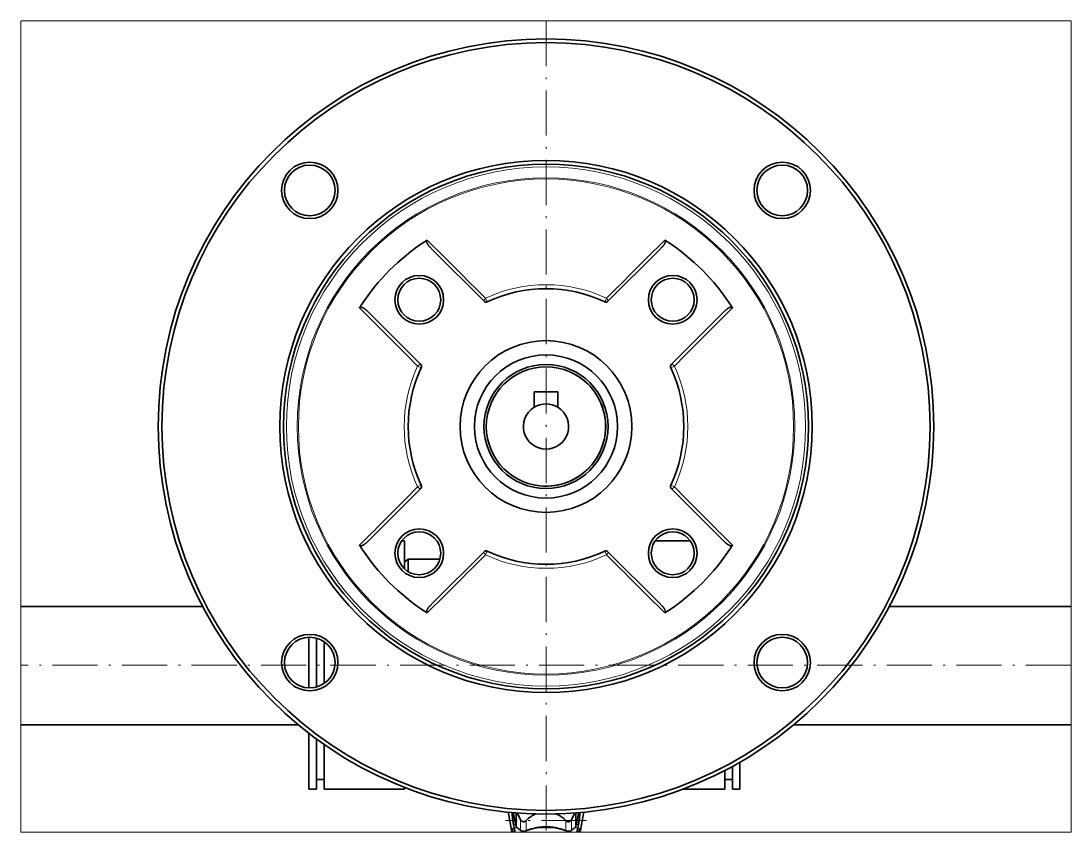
# Paper-space layout 'Sheet.1' of a CAD drawing. Header units: millimetres. Extents: x 0 to 279, y 0 to 216.
# The model-space entities are those that its viewports show. They can reach past a viewport. Long polylines and large blocks are cut down to what shows.
import ezdxf

# ---------------------------------------------------------------- set-up
doc = ezdxf.new("R2010")
doc.units = ezdxf.units.MM
doc.linetypes.add('DASHDOT', pattern=[18.5, 12, -3, 0.5, -3])
doc.layers.get('0').update_dxf_attribs({"lineweight": 13})

# ---------------------------------------------------------------- blocks, each defined once
blk = doc.blocks.new('BLOCK1')
at = {"color": 7, "linetype": 'DASHDOT', "lineweight": 13}
blk.add_line((0, 312.7), (0, -98.66), dxfattribs=at)
blk = doc.blocks.new('BLOCK3')
at = {"color": 7, "lineweight": 35}
for p, q in [((-30.13, 193.82), (-30.85, 194.54)), ((-30.13, 193.82), (-16.49, 180.17)), ((30.13, 193.82), (16.49, 180.17)), ((30.13, 193.82), (30.85, 194.54)), ((-46.98, 176.97), (-47.7, 177.69)), ((-46.98, 176.97), (-33.34, 163.33)), ((46.98, 176.97), (33.34, 163.33)), ((46.98, 176.97), (47.7, 177.69)), ((-3.18, 156.05), (3.17, 156.05)), ((-3.18, 156.05), (-3.18, 151.97)), ((3.17, 151.97), (3.17, 156.05)), ((-46.98, 116.7), (-33.34, 130.35)), ((46.98, 116.7), (33.34, 130.35)), ((-46.98, 116.7), (-47.7, 115.99)), ((-37.68, 116.36), (-38.43, 116.36)), ((-37.68, 116.36), (-37.68, 108.98)), ((29.03, 116.36), (38.43, 116.36)), ((46.98, 116.7), (47.7, 115.99)), ((-30.13, 99.86), (-16.49, 113.5)), ((30.13, 99.86), (16.49, 113.5)), ((-37.68, 110.73), (-36.71, 111.54)), ((-37.68, 110.73), (-37.68, 108.98)), ((-36.71, 111.54), (-36.71, 108.23)), ((-28.23, 111.54), (-36.71, 111.54)), ((-91.37, 98.89), (-146.85, 98.89)), ((-30.13, 99.86), (-30.85, 99.14)), ((30.13, 99.86), (30.85, 99.14)), ((146.85, 98.89), (91.37, 98.89)), ((-63.08, 90.72), (-63.08, 77.24)), ((-61.07, 77.47), (-61.07, 90.48)), ((-59.07, 78.4), (-59.07, 89.55)), ((-146.85, 67.46), (-65.93, 67.46)), ((65.93, 67.46), (146.85, 67.46)), ((-63.08, 65.18), (-63.08, 54.36)), ((-61.07, 54.36), (-61.07, 63.66)), ((-59.07, 54.36), (-59.07, 62.23)), ((49.62, 56.36), (49.62, 50.32)), ((51.62, 50.32), (51.62, 57.49)), ((-63.08, 54.36), (-63.08, 50.32)), ((-61.07, 50.32), (-61.07, 54.36)), ((-59.07, 50.32), (-59.07, 54.36)), ((47.61, 55.29), (47.61, 50.32)), ((-61.07, 50.32), (-63.08, 50.32)), ((-61.07, 52.86), (-59.07, 52.86)), ((-37.68, 50.32), (-59.07, 50.32)), ((-37.68, 50.78), (-37.68, 50.32)), ((36.49, 50.32), (47.61, 50.32)), ((49.62, 52.86), (47.61, 52.86)), ((49.62, 50.32), (51.62, 50.32)), ((-9.94, 44.13), (-9.94, 43.82)), ((-9.94, 43.82), (-8.99, 38.02)), ((-8.99, 43.65), (-8.99, 44.04)), ((-8.99, 43.54), (-8.99, 43.65)), ((-8.65, 43.79), (-8.69, 44.02)), ((-8.48, 42.87), (-8.65, 43.79)), ((-7.94, 43.96), (-7.94, 40.39)), ((7.94, 43.96), (7.94, 40.39)), ((8.48, 42.87), (8.65, 43.79)), ((8.65, 43.79), (8.69, 44.02)), ((8.99, 43.65), (8.99, 44.04)), ((9.94, 43.82), (8.99, 38.02)), ((8.99, 43.54), (8.99, 43.65)), ((9.94, 44.13), (9.94, 43.82)), ((-8.48, 39.99), (-8.65, 40.92)), ((8.48, 39.99), (8.65, 40.92)), ((-8.99, 38.02), (-8.99, 38.02)), ((-8.48, 37.34), (-8.65, 38.37)), ((8.48, 37.34), (8.65, 38.37)), ((8.99, 38.02), (8.99, 38.02))]:
    blk.add_line(p, q, dxfattribs=at)
at = {"color": 7, "lineweight": 13}
for p, q in [((-16.08, 180.99), (-15.63, 180.02)), ((16.08, 180.99), (15.63, 180.02)), ((-34.16, 162.92), (-33.19, 162.46)), ((34.16, 162.92), (33.19, 162.46)), ((-34.16, 130.75), (-33.19, 131.21)), ((34.16, 130.75), (33.19, 131.21)), ((-16.08, 112.68), (-15.63, 113.65)), ((16.08, 112.68), (15.63, 113.65)), ((-8.99, 43.65), (-8.62, 43.65)), ((-6.82, 42.24), (-6.82, 39.32)), ((-5.29, 41.94), (-5.29, 39.22)), ((5.29, 41.94), (5.29, 39.22)), ((6.82, 42.24), (6.82, 39.32)), ((8.62, 43.65), (8.99, 43.65)), ((-8.99, 39.79), (-8.94, 39.79)), ((-8.99, 39.33), (-8.83, 39.33)), ((-8.65, 40.92), (-8.07, 40.92)), ((-8.48, 39.99), (-7.56, 39.99)), ((-2.7, 39.99), (2.7, 39.99)), ((7.56, 39.99), (8.48, 39.99)), ((8.07, 40.92), (8.65, 40.92)), ((8.83, 39.33), (8.99, 39.33)), ((8.94, 39.79), (8.99, 39.79))]:
    blk.add_line(p, q, dxfattribs=at)
for points in [[(-31.61, 196.47, 0.000371), (-16.08, 180.99)], [(16.08, 180.99, 0.000371), (31.61, 196.47)], [(-34.16, 162.92, 0.000371), (-49.63, 178.45)], [(49.63, 178.45, 0.000371), (34.16, 162.92)], [(-49.63, 115.23, 0.000371), (-34.16, 130.75)], [(34.16, 130.75, 0.000371), (49.63, 115.23)], [(-16.08, 112.68, 0.000371), (-31.61, 97.21)], [(31.61, 97.21, 0.000371), (16.08, 112.68)]]:
    blk.add_lwpolyline(points, format="xyb", dxfattribs=at)
at = {"color": 7, "lineweight": 35}
for centre, radius in [((0, 146.84), 103.19), ((0, 146.84), 102.19), ((0, 146.84), 70.85), ((-62.86, 209.7), 7.51), ((0, 146.84), 69.85), ((-62.86, 209.7), 6.74), ((62.86, 209.7), 7.51), ((62.86, 209.7), 6.74), ((-33.73, 180.57), 6.48), ((-33.73, 180.57), 5.72), ((33.73, 180.57), 6.48), ((33.73, 180.57), 5.72), ((0, 146.84), 22.86), ((0, 146.84), 19.05), ((0, 146.84), 16.51), ((0, 146.84), 15.88), ((-33.73, 113.11), 6.48), ((-33.73, 113.11), 5.72), ((33.73, 113.11), 6.48), ((33.73, 113.11), 5.72), ((-62.86, 83.98), 7.51), ((-62.86, 83.98), 6.74), ((62.86, 83.98), 7.51), ((62.86, 83.98), 6.74)]:
    blk.add_circle(centre, radius, dxfattribs=at)
at = {"color": 7, "lineweight": 13}
for radius in [69.09, 66.2, 65.89]:
    blk.add_circle((0, 146.84), radius, dxfattribs=at)
at = {"color": 7, "lineweight": 35}
for centre, radius, start, end in [((0, 146.84), 58.84, 123.3198, 146.6802), ((-0.33, 147.34), 58.24, 122.4886, 123.3229), ((0.33, 147.34), 58.24, 56.6772, 57.5114), ((0, 146.84), 58.84, 33.3198, 56.6802), ((0, 146.84), 36.68, 64.7859, 115.2141), ((-0.5, 147.17), 58.24, 146.6772, 147.5114), ((-15.95, 180.71), 0.762, 225, 295.2141), ((15.95, 180.71), 0.762, 244.7859, 315), ((0.5, 147.17), 58.24, 32.4886, 33.3229), ((0, 146.84), 36.68, 154.7859, 205.2141), ((-33.88, 162.79), 0.762, 334.7859, 45), ((33.88, 162.79), 0.762, 135, 205.2141), ((0, 146.84), 36.68, 334.7859, 25.2141), ((0, 146.84), 15.88, 241.3521, 61.3521), ((0, 146.84), 6.03, 121.7569, 58.2431), ((0, 146.84), 6.03, 58.2431, 121.7569), ((-33.88, 130.89), 0.762, 315, 25.2141), ((33.88, 130.89), 0.762, 154.7859, 225), ((-0.5, 146.51), 58.24, 212.4886, 213.3229), ((0.5, 146.51), 58.24, 326.6772, 327.5114), ((0, 146.84), 58.84, 213.3198, 236.6802), ((-15.95, 112.96), 0.762, 64.7859, 135), ((0, 146.84), 36.68, 244.7859, 295.2141), ((15.95, 112.96), 0.762, 45, 115.2141), ((0, 146.84), 58.84, 303.3198, 326.6802), ((-0.33, 146.33), 58.24, 236.6772, 237.5114), ((0.33, 146.33), 58.24, 302.4886, 303.3229), ((-34.67, 28.66), 30.98, 25.9957, 29.5484), ((-0.36, 37.32), 6.76, 109.7512, 136.9), ((0.36, 37.32), 6.76, 43.0999, 70.2491), ((34.67, 28.66), 30.98, 150.4515, 154.0043), ((9.53, 39.56), 18.52, 179.2974, 180.7028), ((-107.74, 21.39), 101, 8.8052, 10.6127), ((107.74, 21.39), 100.99, 169.3873, 171.1948), ((-9.53, 39.56), 18.52, 359.2974, 0.7028), ((-122.42, 17.75), 115.22, 9.1204, 10.1293), ((122.39, 17.76), 115.2, 169.8706, 170.8797), ((122.42, 17.75), 115.23, 169.8708, 170.8796)]:
    blk.add_arc(centre, radius, start, end, dxfattribs=at)
at = {"color": 7, "lineweight": 13}
for start, end in [(64.7859, 115.2141), (154.7859, 205.2141), (334.7859, 25.2141), (244.7859, 295.2141)]:
    blk.add_arc((0, 146.84), 37.75, start, end, dxfattribs=at)
for centre, major_axis, ratio, start_param, end_param in [((-15.95, 180.71), (-0.539, -0.539), 0.387009, 4.574054, 6.283185), ((15.95, 180.71), (0.539, -0.539), 0.38701, 0, 1.709131), ((-33.88, 162.79), (-0.539, -0.539), 0.387009, 3.141593, 4.850724), ((33.88, 162.79), (0.539, -0.539), 0.38701, 1.432461, 3.141593), ((-33.88, 130.89), (0.539, -0.539), 0.387009, 4.574055, 6.283185), ((33.88, 130.89), (-0.539, -0.539), 0.38701, 0, 1.709132), ((-15.95, 112.96), (0.539, -0.539), 0.387009, 3.141593, 4.850725), ((15.95, 112.96), (-0.539, -0.539), 0.38701, 1.432462, 3.141593)]:
    blk.add_ellipse(centre, major_axis=major_axis, ratio=ratio, start_param=start_param, end_param=end_param, dxfattribs=at)
at = {"color": 7, "lineweight": 35}
for centre, major_axis, ratio, start_param, end_param in [((-8.67, 37.99), (0.31, -1.86), 0.04774, 3.133768, 3.405208), ((-10.48, 50.45), (5.33, -11.67), 0.241526, 5.633495, 5.850237), ((10.48, 50.45), (-5.33, -11.66), 0.241527, 0.432952, 0.649696), ((8.67, 37.99), (-0.31, -1.86), 0.047742, 2.877978, 3.149417)]:
    blk.add_ellipse(centre, major_axis=major_axis, ratio=ratio, start_param=start_param, end_param=end_param, dxfattribs=at)
for points, knots in [([(-30.85, 194.54), (-30.87, 194.56), (-30.91, 194.59), (-30.96, 194.65), (-31.01, 194.71), (-31.07, 194.77), (-31.12, 194.83), (-31.17, 194.89), (-31.22, 194.95), (-31.27, 195.01), (-31.31, 195.07), (-31.36, 195.14), (-31.4, 195.2), (-31.45, 195.27), (-31.49, 195.34), (-31.53, 195.41), (-31.57, 195.48), (-31.6, 195.55), (-31.64, 195.62), (-31.67, 195.7), (-31.7, 195.78), (-31.72, 195.85), (-31.75, 195.94), (-31.76, 196.02), (-31.77, 196.11), (-31.77, 196.2), (-31.75, 196.3), (-31.7, 196.4), (-31.64, 196.45), (-31.61, 196.47)], [0, 0, 0, 0, 0.078517, 0.157044, 0.235591, 0.314171, 0.392802, 0.471501, 0.550286, 0.62917, 0.708159, 0.787241, 0.866435, 0.945787, 1.025361, 1.105224, 1.185433, 1.266032, 1.347108, 1.428741, 1.511046, 1.594319, 1.678812, 1.764897, 1.853337, 1.945621, 2.044088, 2.151276, 2.262632, 2.262632, 2.262632, 2.262632]), ([(30.85, 194.54), (30.87, 194.56), (30.91, 194.59), (30.96, 194.65), (31.01, 194.71), (31.07, 194.77), (31.12, 194.83), (31.17, 194.89), (31.22, 194.95), (31.27, 195.01), (31.31, 195.07), (31.36, 195.14), (31.4, 195.2), (31.45, 195.27), (31.49, 195.34), (31.53, 195.41), (31.57, 195.48), (31.6, 195.55), (31.64, 195.62), (31.67, 195.7), (31.7, 195.78), (31.72, 195.85), (31.75, 195.94), (31.76, 196.02), (31.77, 196.11), (31.77, 196.2), (31.75, 196.3), (31.7, 196.4), (31.64, 196.45), (31.61, 196.47)], [0, 0, 0, 0, 0.078517, 0.157044, 0.235591, 0.314171, 0.392802, 0.471501, 0.550286, 0.629171, 0.708159, 0.787241, 0.866435, 0.945787, 1.025361, 1.105224, 1.185433, 1.266032, 1.347108, 1.428741, 1.511046, 1.594319, 1.678812, 1.764897, 1.853337, 1.945621, 2.044088, 2.151276, 2.262632, 2.262632, 2.262632, 2.262632]), ([(-47.7, 177.69), (-47.72, 177.71), (-47.76, 177.75), (-47.81, 177.8), (-47.87, 177.85), (-47.93, 177.9), (-47.99, 177.96), (-48.05, 178.01), (-48.11, 178.06), (-48.17, 178.1), (-48.24, 178.15), (-48.3, 178.2), (-48.37, 178.24), (-48.43, 178.28), (-48.5, 178.33), (-48.57, 178.37), (-48.64, 178.4), (-48.71, 178.44), (-48.79, 178.48), (-48.86, 178.51), (-48.94, 178.54), (-49.02, 178.56), (-49.1, 178.58), (-49.18, 178.6), (-49.27, 178.61), (-49.37, 178.6), (-49.46, 178.58), (-49.56, 178.53), (-49.61, 178.48), (-49.63, 178.45)], [0, 0, 0, 0, 0.078517, 0.157044, 0.235591, 0.314171, 0.392802, 0.471501, 0.550286, 0.629171, 0.708159, 0.787241, 0.866435, 0.945787, 1.025361, 1.105224, 1.185433, 1.266032, 1.347108, 1.428741, 1.511046, 1.594319, 1.678812, 1.764897, 1.853337, 1.945621, 2.044088, 2.151276, 2.262632, 2.262632, 2.262632, 2.262632]), ([(47.7, 177.69), (47.72, 177.71), (47.75, 177.75), (47.81, 177.8), (47.87, 177.85), (47.93, 177.9), (47.99, 177.96), (48.05, 178.01), (48.11, 178.06), (48.17, 178.1), (48.24, 178.15), (48.3, 178.2), (48.37, 178.24), (48.43, 178.28), (48.5, 178.33), (48.57, 178.37), (48.64, 178.4), (48.71, 178.44), (48.78, 178.48), (48.86, 178.51), (48.94, 178.54), (49.02, 178.56), (49.1, 178.58), (49.18, 178.6), (49.27, 178.61), (49.37, 178.6), (49.46, 178.58), (49.56, 178.53), (49.61, 178.48), (49.63, 178.45)], [0, 0, 0, 0, 0.078517, 0.157044, 0.235591, 0.314171, 0.392802, 0.471501, 0.550286, 0.62917, 0.708159, 0.787241, 0.866435, 0.945787, 1.025361, 1.105224, 1.185433, 1.266032, 1.347108, 1.428741, 1.511046, 1.594319, 1.678812, 1.764897, 1.853337, 1.945621, 2.044088, 2.151276, 2.262632, 2.262632, 2.262632, 2.262632]), ([(-47.7, 115.99), (-47.72, 115.97), (-47.76, 115.93), (-47.81, 115.88), (-47.87, 115.82), (-47.93, 115.77), (-47.99, 115.72), (-48.05, 115.67), (-48.11, 115.62), (-48.17, 115.57), (-48.24, 115.52), (-48.3, 115.48), (-48.37, 115.43), (-48.43, 115.39), (-48.5, 115.35), (-48.57, 115.31), (-48.64, 115.27), (-48.71, 115.23), (-48.79, 115.2), (-48.86, 115.17), (-48.94, 115.14), (-49.02, 115.11), (-49.1, 115.09), (-49.18, 115.08), (-49.27, 115.07), (-49.37, 115.07), (-49.46, 115.09), (-49.56, 115.14), (-49.61, 115.2), (-49.63, 115.23)], [0, 0, 0, 0, 0.078517, 0.157044, 0.235591, 0.314171, 0.392802, 0.471501, 0.550286, 0.62917, 0.708159, 0.787241, 0.866435, 0.945787, 1.025361, 1.105224, 1.185433, 1.266032, 1.347108, 1.428741, 1.511046, 1.594319, 1.678812, 1.764897, 1.853337, 1.945621, 2.044088, 2.151276, 2.262632, 2.262632, 2.262632, 2.262632]), ([(47.7, 115.99), (47.72, 115.96), (47.76, 115.92), (47.83, 115.86), (47.9, 115.8), (47.97, 115.73), (48.04, 115.68), (48.11, 115.62), (48.19, 115.56), (48.26, 115.51), (48.34, 115.45), (48.41, 115.4), (48.49, 115.35), (48.58, 115.31), (48.66, 115.26), (48.74, 115.22), (48.83, 115.18), (48.92, 115.14), (49.01, 115.11), (49.11, 115.09), (49.21, 115.07), (49.32, 115.07), (49.43, 115.08), (49.55, 115.13), (49.61, 115.19), (49.63, 115.23)], [0, 0, 0, 0, 0.092173, 0.184361, 0.276582, 0.368862, 0.461229, 0.553711, 0.646331, 0.73909, 0.831982, 0.925063, 1.018426, 1.112178, 1.206412, 1.301209, 1.396716, 1.493069, 1.590656, 1.689912, 1.791475, 1.896812, 2.008928, 2.131613, 2.262083, 2.262083, 2.262083, 2.262083]), ([(-30.85, 99.14), (-30.87, 99.12), (-30.91, 99.08), (-30.96, 99.03), (-31.01, 98.97), (-31.07, 98.91), (-31.12, 98.85), (-31.17, 98.79), (-31.22, 98.73), (-31.27, 98.67), (-31.31, 98.6), (-31.36, 98.54), (-31.4, 98.47), (-31.45, 98.41), (-31.49, 98.34), (-31.53, 98.27), (-31.57, 98.2), (-31.6, 98.13), (-31.64, 98.05), (-31.67, 97.98), (-31.7, 97.9), (-31.72, 97.82), (-31.75, 97.74), (-31.76, 97.65), (-31.77, 97.57), (-31.77, 97.47), (-31.75, 97.37), (-31.7, 97.28), (-31.64, 97.23), (-31.61, 97.21)], [0, 0, 0, 0, 0.078517, 0.157044, 0.235591, 0.314171, 0.392802, 0.471501, 0.550286, 0.629171, 0.708159, 0.787241, 0.866435, 0.945787, 1.025361, 1.105224, 1.185433, 1.266032, 1.347108, 1.428741, 1.511046, 1.594319, 1.678812, 1.764897, 1.853337, 1.945621, 2.044088, 2.151276, 2.262632, 2.262632, 2.262632, 2.262632]), ([(30.85, 99.14), (30.87, 99.12), (30.91, 99.08), (30.96, 99.03), (31.01, 98.97), (31.07, 98.91), (31.12, 98.85), (31.17, 98.79), (31.22, 98.73), (31.27, 98.67), (31.31, 98.6), (31.36, 98.54), (31.4, 98.47), (31.45, 98.41), (31.49, 98.34), (31.53, 98.27), (31.57, 98.2), (31.6, 98.13), (31.64, 98.05), (31.67, 97.98), (31.7, 97.9), (31.72, 97.82), (31.75, 97.74), (31.76, 97.65), (31.77, 97.57), (31.77, 97.47), (31.75, 97.37), (31.7, 97.28), (31.64, 97.23), (31.61, 97.21)], [0, 0, 0, 0, 0.078517, 0.157044, 0.235591, 0.314171, 0.392802, 0.471501, 0.550286, 0.62917, 0.708159, 0.787241, 0.866435, 0.945787, 1.025361, 1.105224, 1.185433, 1.266032, 1.347108, 1.428741, 1.511046, 1.594319, 1.678812, 1.764897, 1.853337, 1.945621, 2.044088, 2.151276, 2.262632, 2.262632, 2.262632, 2.262632]), ([(-8.99, 43.54), (-8.99, 43.54), (-8.99, 43.52), (-8.99, 43.48), (-8.98, 43.44), (-8.98, 43.38), (-8.98, 43.32), (-8.97, 43.25), (-8.97, 43.19), (-8.96, 43.12), (-8.95, 43.04), (-8.95, 42.96), (-8.94, 42.88), (-8.93, 42.8), (-8.92, 42.71), (-8.91, 42.61), (-8.9, 42.51), (-8.88, 42.41), (-8.87, 42.31), (-8.86, 42.19), (-8.84, 42.08), (-8.82, 41.96), (-8.81, 41.84), (-8.79, 41.71), (-8.77, 41.58), (-8.74, 41.44), (-8.72, 41.31), (-8.7, 41.18), (-8.68, 41.07), (-8.66, 40.98), (-8.65, 40.94), (-8.65, 40.92)], [0, 0, 0, 0, 0.025275, 0.051348, 0.105901, 0.163688, 0.224754, 0.289151, 0.356943, 0.428207, 0.503025, 0.581494, 0.663723, 0.749828, 0.839935, 0.934175, 1.032681, 1.135594, 1.24306, 1.355156, 1.471877, 1.593124, 1.718698, 1.848271, 1.981222, 2.11656, 2.252956, 2.388792, 2.522235, 2.587474, 2.651428, 2.651428, 2.651428, 2.651428]), ([(-7.94, 40.39), (-7.95, 40.42), (-7.96, 40.48), (-7.99, 40.6), (-8.03, 40.76), (-8.08, 40.96), (-8.13, 41.17), (-8.17, 41.38), (-8.22, 41.61), (-8.27, 41.85), (-8.32, 42.09), (-8.37, 42.34), (-8.42, 42.56), (-8.45, 42.73), (-8.47, 42.82), (-8.48, 42.87)], [0, 0, 0, 0, 0.091309, 0.185096, 0.38009, 0.584915, 0.799419, 1.023361, 1.256407, 1.498109, 1.747891, 2.005062, 2.26882, 2.402887, 2.53825, 2.53825, 2.53825, 2.53825]), ([(-5.29, 41.94), (-5.31, 41.93), (-5.33, 41.9), (-5.37, 41.87), (-5.41, 41.83), (-5.45, 41.8), (-5.5, 41.77), (-5.54, 41.74), (-5.59, 41.72), (-5.64, 41.7), (-5.69, 41.68), (-5.74, 41.66), (-5.79, 41.65), (-5.84, 41.64), (-5.9, 41.63), (-5.95, 41.63), (-6, 41.63), (-6.06, 41.64), (-6.11, 41.65), (-6.16, 41.66), (-6.21, 41.67), (-6.26, 41.69), (-6.31, 41.71), (-6.36, 41.74), (-6.41, 41.76), (-6.45, 41.79), (-6.49, 41.83), (-6.53, 41.86), (-6.57, 41.9), (-6.61, 41.93), (-6.65, 41.97), (-6.68, 42.01), (-6.71, 42.06), (-6.74, 42.1), (-6.77, 42.15), (-6.79, 42.18), (-6.81, 42.22), (-6.82, 42.23), (-6.82, 42.24)], [0, 0, 0, 0, 0.05327, 0.106561, 0.159868, 0.213186, 0.266508, 0.319828, 0.373145, 0.426459, 0.479768, 0.533069, 0.586365, 0.639659, 0.692954, 0.746254, 0.799555, 0.852852, 0.906146, 0.959442, 1.012743, 1.066052, 1.119365, 1.172683, 1.226011, 1.279352, 1.332702, 1.386054, 1.439398, 1.492723, 1.546017, 1.599272, 1.652485, 1.705661, 1.758828, 1.81197, 1.838516, 1.865042, 1.865042, 1.865042, 1.865042]), ([(5.29, 41.94), (5.31, 41.93), (5.33, 41.9), (5.37, 41.87), (5.41, 41.83), (5.45, 41.8), (5.5, 41.77), (5.54, 41.74), (5.59, 41.72), (5.64, 41.7), (5.69, 41.68), (5.74, 41.66), (5.79, 41.65), (5.84, 41.64), (5.9, 41.63), (5.95, 41.63), (6, 41.63), (6.06, 41.64), (6.11, 41.65), (6.16, 41.66), (6.21, 41.67), (6.26, 41.69), (6.31, 41.71), (6.36, 41.74), (6.41, 41.76), (6.45, 41.79), (6.49, 41.83), (6.53, 41.86), (6.57, 41.9), (6.61, 41.93), (6.65, 41.97), (6.68, 42.01), (6.71, 42.06), (6.74, 42.1), (6.77, 42.15), (6.79, 42.18), (6.81, 42.22), (6.82, 42.23), (6.82, 42.24)], [0, 0, 0, 0, 0.05327, 0.106561, 0.159868, 0.213186, 0.266508, 0.319828, 0.373145, 0.426459, 0.479768, 0.533069, 0.586365, 0.639659, 0.692954, 0.746254, 0.799555, 0.852852, 0.906146, 0.959442, 1.012743, 1.066052, 1.119365, 1.172683, 1.226011, 1.279352, 1.332702, 1.386054, 1.439398, 1.492723, 1.546017, 1.599272, 1.652485, 1.705661, 1.758828, 1.81197, 1.838516, 1.865042, 1.865042, 1.865042, 1.865042]), ([(7.94, 40.39), (7.94, 40.42), (7.96, 40.48), (7.99, 40.6), (8.03, 40.76), (8.08, 40.96), (8.13, 41.17), (8.17, 41.38), (8.22, 41.61), (8.27, 41.85), (8.32, 42.09), (8.37, 42.34), (8.42, 42.56), (8.45, 42.73), (8.47, 42.82), (8.48, 42.87)], [0, 0, 0, 0, 0.091309, 0.185096, 0.38009, 0.584915, 0.799419, 1.023361, 1.256408, 1.498109, 1.747891, 2.005063, 2.268821, 2.402888, 2.53825, 2.53825, 2.53825, 2.53825]), ([(8.99, 43.54), (8.99, 43.54), (8.99, 43.52), (8.99, 43.48), (8.98, 43.44), (8.98, 43.38), (8.98, 43.32), (8.97, 43.25), (8.97, 43.19), (8.96, 43.12), (8.95, 43.04), (8.95, 42.96), (8.94, 42.88), (8.93, 42.8), (8.92, 42.71), (8.91, 42.61), (8.9, 42.51), (8.88, 42.41), (8.87, 42.31), (8.86, 42.19), (8.84, 42.08), (8.82, 41.96), (8.8, 41.84), (8.79, 41.71), (8.76, 41.58), (8.74, 41.44), (8.72, 41.31), (8.7, 41.18), (8.68, 41.07), (8.66, 40.98), (8.65, 40.94), (8.65, 40.92)], [0, 0, 0, 0, 0.025275, 0.051348, 0.105901, 0.163688, 0.224754, 0.289151, 0.356943, 0.428207, 0.503025, 0.581494, 0.663723, 0.749828, 0.839935, 0.934175, 1.032681, 1.135594, 1.24306, 1.355156, 1.471877, 1.593124, 1.718698, 1.848271, 1.981222, 2.11656, 2.252956, 2.388792, 2.522235, 2.587474, 2.651428, 2.651428, 2.651428, 2.651428]), ([(-8.99, 39.33), (-8.99, 39.33), (-8.99, 39.32), (-8.99, 39.3), (-8.99, 39.28), (-8.99, 39.24), (-8.98, 39.2), (-8.98, 39.16), (-8.98, 39.11), (-8.97, 39.06), (-8.97, 39.01), (-8.96, 38.94), (-8.95, 38.88), (-8.94, 38.81), (-8.93, 38.73), (-8.92, 38.65), (-8.91, 38.57), (-8.9, 38.47), (-8.88, 38.37), (-8.87, 38.27), (-8.85, 38.16), (-8.83, 38.04), (-8.82, 37.91), (-8.8, 37.78), (-8.77, 37.64), (-8.75, 37.49), (-8.73, 37.34), (-8.7, 37.19), (-8.68, 37.06), (-8.66, 36.96), (-8.66, 36.91), (-8.65, 36.88)], [0, 0, 0, 0, 0.012456, 0.025949, 0.05605, 0.090337, 0.128854, 0.171664, 0.218847, 0.2705, 0.32674, 0.387703, 0.453549, 0.524462, 0.600649, 0.68234, 0.769802, 0.863387, 0.963444, 1.070254, 1.184017, 1.304841, 1.43273, 1.567568, 1.709093, 1.856606, 2.008831, 2.163984, 2.319849, 2.397369, 2.474046, 2.474046, 2.474046, 2.474046]), ([(-8.98, 39.86), (-8.98, 39.85), (-8.97, 39.85), (-8.97, 39.84), (-8.96, 39.83), (-8.95, 39.81), (-8.94, 39.79), (-8.93, 39.76), (-8.92, 39.73), (-8.91, 39.69), (-8.9, 39.64), (-8.89, 39.58), (-8.87, 39.52), (-8.85, 39.45), (-8.84, 39.36), (-8.82, 39.27), (-8.8, 39.17), (-8.78, 39.06), (-8.75, 38.94), (-8.73, 38.81), (-8.7, 38.67), (-8.68, 38.55), (-8.66, 38.45), (-8.66, 38.4), (-8.65, 38.37)], [0, 0, 0, 0, 0.005512, 0.014762, 0.028676, 0.047684, 0.072123, 0.102325, 0.138647, 0.181486, 0.23132, 0.28869, 0.354152, 0.428254, 0.511521, 0.604433, 0.707408, 0.820776, 0.944536, 1.078122, 1.220371, 1.369502, 1.446035, 1.523315, 1.523315, 1.523315, 1.523315]), ([(-5.29, 39.22), (-5.31, 39.21), (-5.33, 39.2), (-5.37, 39.19), (-5.41, 39.18), (-5.45, 39.17), (-5.5, 39.16), (-5.54, 39.15), (-5.59, 39.14), (-5.64, 39.14), (-5.69, 39.13), (-5.74, 39.12), (-5.79, 39.12), (-5.84, 39.12), (-5.9, 39.12), (-5.95, 39.12), (-6, 39.12), (-6.06, 39.12), (-6.11, 39.12), (-6.16, 39.12), (-6.21, 39.13), (-6.26, 39.13), (-6.31, 39.14), (-6.36, 39.15), (-6.4, 39.16), (-6.45, 39.17), (-6.49, 39.18), (-6.53, 39.19), (-6.57, 39.2), (-6.61, 39.21), (-6.65, 39.23), (-6.68, 39.24), (-6.71, 39.26), (-6.74, 39.27), (-6.77, 39.29), (-6.8, 39.31), (-6.81, 39.32), (-6.82, 39.32)], [0, 0, 0, 0, 0.039477, 0.080432, 0.122858, 0.166735, 0.212024, 0.258673, 0.306611, 0.355749, 0.405973, 0.457148, 0.509119, 0.561713, 0.614743, 0.668007, 0.721289, 0.774373, 0.827055, 0.879143, 0.930463, 0.980856, 1.030184, 1.07833, 1.125207, 1.170743, 1.214883, 1.257585, 1.298821, 1.338578, 1.376854, 1.413664, 1.449033, 1.483002, 1.515633, 1.54697, 1.577047, 1.577047, 1.577047, 1.577047]), ([(5.29, 39.22), (5.22, 39.25), (5.05, 39.3), (4.81, 39.39), (4.55, 39.48), (4.28, 39.57), (4.01, 39.65), (3.72, 39.74), (3.42, 39.82), (3.12, 39.9), (2.81, 39.97), (2.49, 40.03), (2.17, 40.09), (1.85, 40.14), (1.52, 40.18), (1.18, 40.22), (0.85, 40.25), (0.51, 40.26), (0.17, 40.27), (-0.17, 40.27), (-0.51, 40.26), (-0.85, 40.25), (-1.18, 40.22), (-1.52, 40.18), (-1.85, 40.14), (-2.17, 40.09), (-2.5, 40.03), (-2.81, 39.97), (-3.12, 39.9), (-3.42, 39.82), (-3.72, 39.74), (-4.01, 39.65), (-4.28, 39.57), (-4.55, 39.48), (-4.81, 39.39), (-5.06, 39.3), (-5.22, 39.25), (-5.29, 39.22)], [0, 0, 0, 0, 0.249998, 0.511587, 0.783912, 1.066085, 1.357209, 1.656389, 1.962747, 2.275442, 2.593682, 2.916717, 3.243838, 3.574382, 3.907734, 4.243326, 4.580633, 4.919151, 5.25839, 5.597866, 5.9371, 6.275613, 6.612917, 6.948515, 7.281874, 7.612421, 7.939538, 8.262563, 8.580793, 8.893483, 9.199837, 9.499009, 9.790125, 10.072293, 10.344614, 10.606203, 10.8562, 10.8562, 10.8562, 10.8562]), ([(5.29, 39.22), (5.31, 39.21), (5.33, 39.2), (5.37, 39.19), (5.41, 39.18), (5.45, 39.17), (5.5, 39.16), (5.54, 39.15), (5.59, 39.14), (5.64, 39.14), (5.69, 39.13), (5.74, 39.12), (5.79, 39.12), (5.84, 39.12), (5.9, 39.12), (5.95, 39.12), (6, 39.12), (6.06, 39.12), (6.11, 39.12), (6.16, 39.12), (6.21, 39.13), (6.26, 39.13), (6.31, 39.14), (6.36, 39.15), (6.4, 39.16), (6.45, 39.17), (6.49, 39.18), (6.53, 39.19), (6.57, 39.2), (6.61, 39.21), (6.65, 39.23), (6.68, 39.24), (6.71, 39.26), (6.74, 39.27), (6.77, 39.29), (6.8, 39.31), (6.81, 39.32), (6.82, 39.32)], [0, 0, 0, 0, 0.039477, 0.080432, 0.122858, 0.166734, 0.212024, 0.258673, 0.306611, 0.355748, 0.405973, 0.457148, 0.509118, 0.561713, 0.614743, 0.668007, 0.721289, 0.774373, 0.827054, 0.879142, 0.930462, 0.980856, 1.030184, 1.07833, 1.125207, 1.170743, 1.214883, 1.257585, 1.298821, 1.338578, 1.376854, 1.413664, 1.449033, 1.483002, 1.515633, 1.54697, 1.577047, 1.577047, 1.577047, 1.577047]), ([(8.98, 39.86), (8.98, 39.85), (8.97, 39.85), (8.97, 39.84), (8.96, 39.83), (8.95, 39.81), (8.94, 39.79), (8.93, 39.76), (8.92, 39.73), (8.91, 39.69), (8.9, 39.64), (8.89, 39.58), (8.87, 39.52), (8.85, 39.45), (8.84, 39.36), (8.82, 39.27), (8.8, 39.17), (8.77, 39.06), (8.75, 38.94), (8.73, 38.81), (8.7, 38.67), (8.68, 38.55), (8.66, 38.45), (8.65, 38.4), (8.65, 38.37)], [0, 0, 0, 0, 0.005513, 0.014762, 0.028676, 0.047684, 0.072123, 0.102325, 0.138648, 0.181487, 0.23132, 0.28869, 0.354152, 0.428255, 0.511522, 0.604433, 0.707408, 0.820777, 0.944537, 1.078123, 1.220371, 1.369502, 1.446035, 1.523316, 1.523316, 1.523316, 1.523316]), ([(8.99, 39.33), (8.99, 39.33), (8.99, 39.32), (8.99, 39.3), (8.99, 39.28), (8.99, 39.24), (8.98, 39.2), (8.98, 39.16), (8.98, 39.11), (8.97, 39.06), (8.97, 39.01), (8.96, 38.94), (8.95, 38.88), (8.94, 38.81), (8.93, 38.73), (8.92, 38.65), (8.91, 38.57), (8.9, 38.47), (8.88, 38.37), (8.87, 38.27), (8.85, 38.16), (8.83, 38.04), (8.82, 37.91), (8.8, 37.78), (8.77, 37.64), (8.75, 37.49), (8.73, 37.34), (8.7, 37.19), (8.68, 37.06), (8.66, 36.96), (8.65, 36.91), (8.65, 36.88)], [0, 0, 0, 0, 0.012456, 0.025949, 0.05605, 0.090337, 0.128854, 0.171664, 0.218847, 0.2705, 0.32674, 0.387703, 0.453549, 0.524462, 0.600649, 0.682341, 0.769802, 0.863387, 0.963444, 1.070254, 1.184017, 1.304842, 1.43273, 1.567568, 1.709093, 1.856606, 2.008831, 2.163984, 2.319849, 2.397369, 2.474046, 2.474046, 2.474046, 2.474046])]:
    blk.add_open_spline(points, degree=3, knots=knots, dxfattribs=at)

msp = doc.modelspace()

# ---------------------------------------------------------------- linework, layer by layer
at = {"color": 7, "linetype": 'DASHDOT', "lineweight": 13}
for p, q in [((320.68, 44.45), (-41.27, 44.45)), ((150.49, 3.03), (128.91, 3.03))]:
    msp.add_line(p, q, dxfattribs=at)

# ---------------------------------------------------------------- block references
at = {"lineweight": 0}
for name in ['BLOCK1', 'BLOCK3']:
    msp.add_blockref(name, (139.7, -38.89), dxfattribs=at)

psp = doc.layouts.new('Sheet.1')

# ---------------------------------------------------------------- viewports
at = {"layer": '0', "lineweight": 0}
psp.add_viewport(center=(139.7, 107.95), size=(279.4, 215.9), view_center_point=(139.7, 107.95), view_height=215.9, dxfattribs=at).dxf.unprotected_set("ltscale", 0)

doc.saveas('drawing.dxf')
